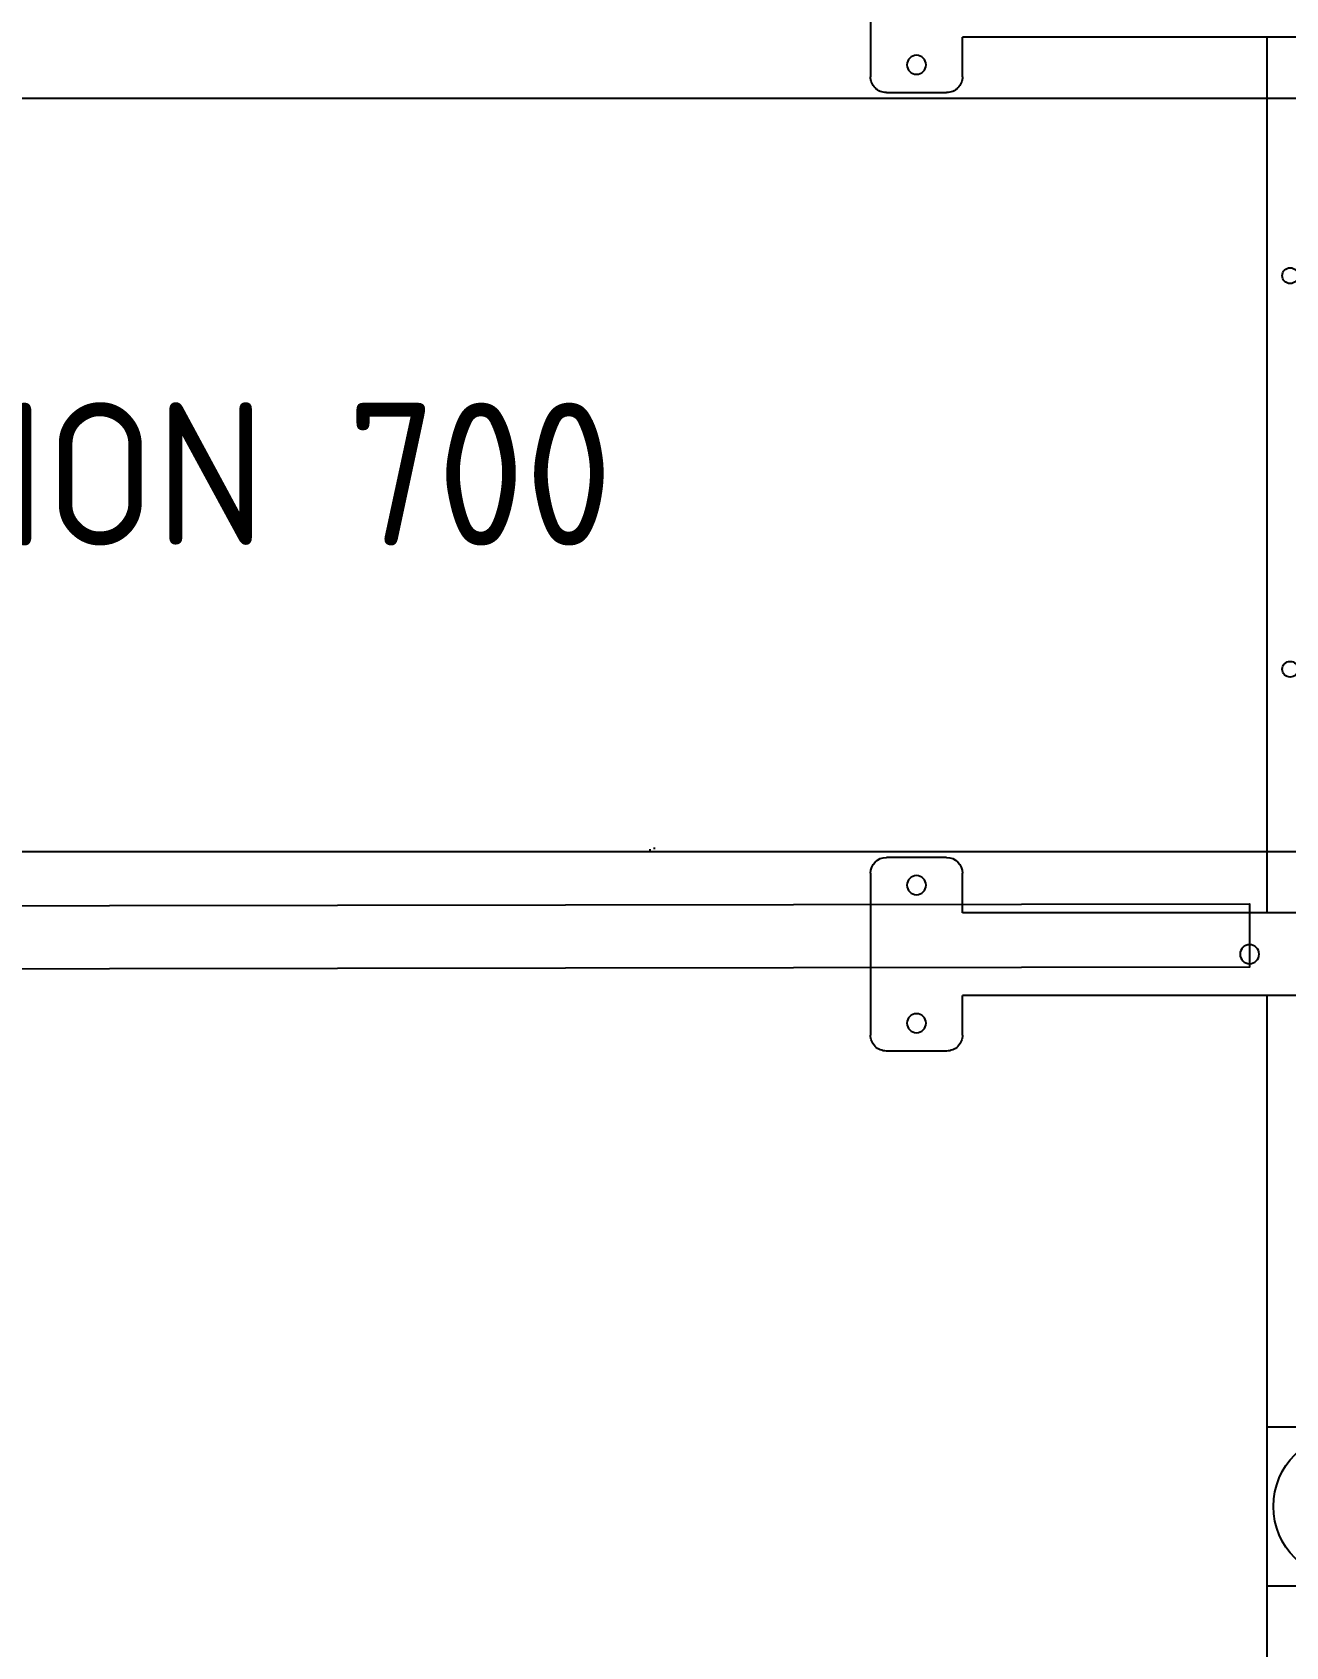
# Model space of a CAD drawing. Header units: millimetres. Extents: x 151130 to 215929, y 2134 to 34533.
# Drawn here: x 154891 to 155286, y 32111 to 32620 of the extents above; entities that cross this region are included whole.
import ezdxf

# ---------------------------------------------------------------- set-up
doc = ezdxf.new("R2010")
doc.units = ezdxf.units.MM
for name, color, linetype in [('2D', 7, 'Continuous'), ('MUEBLES', 8, 'Continuous'), ('OH!-Furniture', 7, 'Continuous')]:
    doc.layers.add(name, color=color, linetype=linetype)
doc.styles.get("Standard").update_dxf_attribs({"font": 'isocp2.shx'})

# ---------------------------------------------------------------- blocks, each defined once
blk = doc.blocks.new('SP.LI.5LCD.120R')
at = {"layer": '2D'}
for p, q in [((-150, 176.5), (-150, 125.5)), ((121, 138), (-121, 138)), ((-121, 125.5), (-121, 138)), ((-25, -138), (-25, 138)), ((-145, 120.5), (-126, 120.5)), ((-126, -120.5), (-145, -120.5)), ((-150, -125.5), (-150, -176.5)), ((-121, -138), (-121, -125.5)), ((121, -138), (-121, -138)), ((121, -164), (-121, -164)), ((-121, -176.5), (-121, -164)), ((-25, -433), (-25, -164)), ((-145, -181.5), (-126, -181.5)), ((25, -300), (-25, -300)), ((-25, -350), (25, -350))]:
    blk.add_line(p, q, dxfattribs=at)
at = {"layer": '2D', "extrusion": (0, 0, -1)}
for centre, major_axis, start_param, end_param in [((-135.5, 129.25), (-2.12, 2.12), 0.785398, 7.068583), ((-145, 125.5), (3.54, 3.54), 2.356194, 3.926991), ((-126, 125.5), (-3.54, 3.54), 2.356194, 3.926991), ((-145, -125.5), (-3.54, 3.54), 5.497787, 7.068583), ((-126, -125.5), (3.54, 3.54), -0.785398, 0.785398), ((-135.5, -129.25), (-2.12, 2.12), 0.785398, 7.068583), ((-30.5, -151), (-2.12, 2.12), 0.785398, 7.068583), ((-135.5, -172.75), (-2.12, 2.12), 0.785398, 7.068583), ((-145, -176.5), (3.54, 3.54), 2.356194, 3.926991), ((-126, -176.5), (-3.54, 3.54), 2.356194, 3.926991)]:
    blk.add_ellipse(centre, major_axis=major_axis, ratio=1, start_param=start_param, end_param=end_param, dxfattribs=at)
at = {"layer": '2D'}
blk.add_ellipse((0, -325), major_axis=(-16.26, -16.26), ratio=1, start_param=0.785398, end_param=7.068583, dxfattribs=at)
blk = doc.blocks.new('UNION 700')
at = {"layer": 'OH!-Furniture', "color": 4}
for p, q in [((-361.01, 202.39), (-361.01, 202.67)), ((-361.01, 202.23), (-361.01, 202.39)), ((-361.01, 202.16), (-361.01, 202.23))]:
    blk.add_line(p, q, dxfattribs=at)
blk.add_lwpolyline([(-850.66, 201.37), (-150.66, 201.37), (-150.66, 438.74), (-850.66, 438.74)], close=True, dxfattribs=at)
at = {"layer": 'OH!-Furniture', "color": 4, "flags": 128}
blk.add_lwpolyline([(-362.48, 202.16), (-362.48, 201.37)], dxfattribs=at)
at = {"layer": 'OH!-Furniture', "color": 4}
for centre in [(-840.67, 382.86), (-160.66, 382.86), (-840.67, 258.85), (-160.66, 258.85)]:
    blk.add_circle(centre, 2.49, dxfattribs=at)
at = {"layer": 'OH!-Furniture', "color": 4, "insert": (-635.78, 342.85), "char_height": 45, "attachment_point": 1}
blk.add_mtext_dynamic_manual_height_columns('{\\C1;UNION 700}', width=627.7096, gutter_width=12.5, heights=[0], dxfattribs=at)
blk = doc.blocks.new('MR12')
at = {"layer": 'MUEBLES'}
blk.add_lwpolyline([(-4143, -741.04), (-2130.5, -738.08), (-2130.5, -758.08), (-4143, -761.04)], close=True, dxfattribs=at)
blk.add_blockref('SP.LI.5LCD.120R', (-2100, -603))
at = {"layer": 'OH!-Furniture'}
blk.add_blockref('UNION 700', (-1957.06, -923.06), dxfattribs=at)

msp = doc.modelspace()

# ---------------------------------------------------------------- block references
at = {"color": 5}
msp.add_blockref('MR12', (157405.04, 33083.3), dxfattribs=at)

doc.saveas('drawing.dxf')
